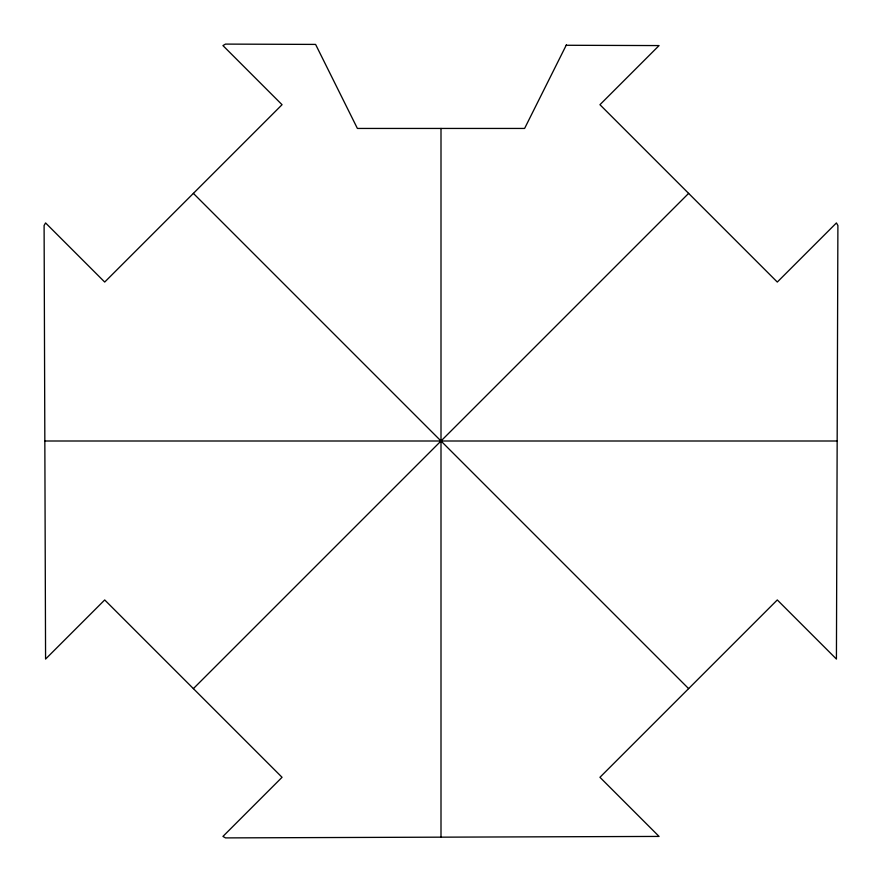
<?xml version="1.0" encoding="UTF-8"?>
<svg xmlns="http://www.w3.org/2000/svg" width="882" height="882" viewBox="0 0 882 882"><rect width="100%" height="100%" fill="white"/><g stroke="black" fill="none" stroke-linecap="round" stroke-linejoin="round"><path stroke-width="1.32" d="M566.409 44.839L524.603 128.441L357.397 128.441L315.591 44.409L225.505 44.1L222.937 45.577L282.053 104.704L104.704 282.053L45.577 222.937L44.1 225.505L45.577 659.063L104.704 599.947L282.053 777.296L222.937 836.423L225.505 837.9L659.063 836.423L599.947 777.296L777.296 599.947L836.423 659.063L837.9 225.505L836.423 222.937L777.296 282.053L599.947 104.704L659.063 45.577L566.2 45.269M193.379 688.622L688.622 193.379M44.839 441L837.161 441M193.379 193.379L688.622 688.622M441 128.441L441 837.161"/></g></svg>
